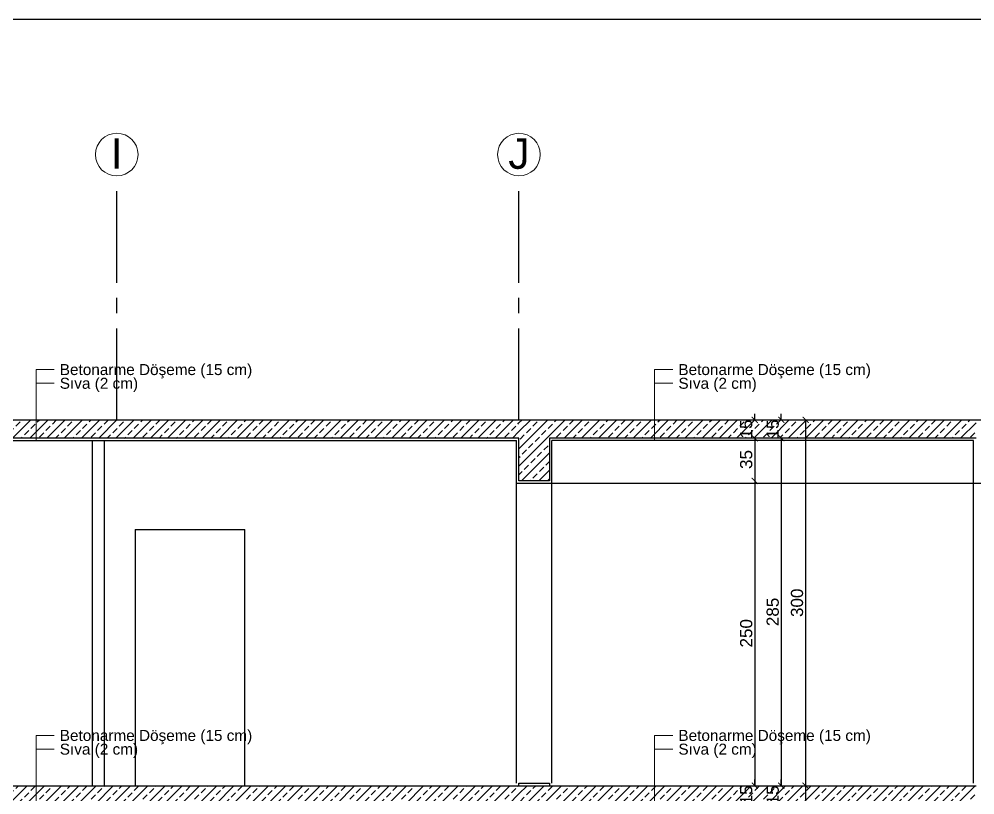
# Model space of a CAD drawing. Header units: millimetres. Extents: x 2232 to 85269, y -3593 to 5869.
# Drawn here: x 77981 to 78765, y 5233 to 5869 of the extents above; entities that cross this region are included whole.
import ezdxf

# ---------------------------------------------------------------- set-up
doc = ezdxf.new("R2010")
doc.units = ezdxf.units.MM
doc.linetypes.add('CENTER2', pattern=[112.5, 75, -12.5, 12.5, -12.5])
doc.linetypes.add('DASHDOT2', pattern=[12.7, 6.35, -3.175, 0, -3.175])
for name, color, linetype, lineweight in [('aks', 251, 'DASHDOT2', 35), ('ölçü iç', 170, 'Continuous', 9), ('ÖLÇÜ İÇ', 7, 'Continuous', 9)]:
    doc.layers.add(name, color=color, linetype=linetype, lineweight=lineweight)
doc.layers.add('Standart', color=7, linetype='Continuous')
doc.styles.add('arial_1_18', font='arial.ttf', dxfattribs={"height": 0.2})
doc.styles.get("Standard").update_dxf_attribs({"font": 'arial.ttf'})
doc.dimstyles.new('zulay iç ölçü', dxfattribs={"dimtxt": 10, "dimasz": 5, "dimexe": 0.18, "dimexo": 0, "dimgap": 2, "dimtad": 3, "dimdec": 0, "dimzin": 0, "dimdsep": 46, "dimtxsty": 'Standard', "dimblk": 'ARCHTICK', "dimcen": 0.09, "dimse1": 1, "dimse2": 1, "dimadec": 0, "dimazin": 0, "dimtfac": 1, "dimtdec": 0, "dimtix": 1, "dimtofl": 0, "dimtmove": 0, "dimatfit": 3, "dimldrblk": 'ARCHTICK', "dimfxl": 1, "dimtolj": 1, "dimtzin": 0, "dimarcsym": 0})
pattern_1 = [(45, (0, 0), (-7.071068, 7.071068), []), (45, (7.071, 0), (-7.071068, 7.071068), [5, -2.5])]

# ---------------------------------------------------------------- blocks, each defined once
blk = doc.blocks.new('IDE936Entity11004')
at = {"layer": 'Standart', "color": 173, "linetype": 'Continuous', "lineweight": 5}
for points in [[(2551.29, 1391.25), (2551.29, 1333)], [(2551.29, 1391.25), (2566.29, 1391.25)], [(2551.29, 1380), (2566.29, 1380)]]:
    blk.add_lwpolyline(points, dxfattribs=at)
at = {"layer": 'Standart', "color": 173, "linetype": 'Continuous', "lineweight": 5, "style": 'arial_1_18'}
for s, p in [('Betonarme Döşeme (15 cm)', (2570.79, 1386.75)), ('Sıva (2 cm)', (2570.79, 1375.5))]:
    blk.add_text(s, height=9, dxfattribs=at).set_placement(p)
blk = doc.blocks.new('IDE936Entity11005')
at = {"layer": 'Standart', "color": 173, "linetype": 'Continuous', "lineweight": 5}
for points in [[(2043.79, 1391.25), (2043.79, 1333)], [(2043.79, 1391.25), (2058.79, 1391.25)], [(2043.79, 1380), (2058.79, 1380)]]:
    blk.add_lwpolyline(points, dxfattribs=at)
at = {"layer": 'Standart', "color": 173, "linetype": 'Continuous', "lineweight": 5, "style": 'arial_1_18'}
for s, p in [('Betonarme Döşeme (15 cm)', (2063.29, 1386.75)), ('Sıva (2 cm)', (2063.29, 1375.5))]:
    blk.add_text(s, height=9, dxfattribs=at).set_placement(p)
blk = doc.blocks.new('IDE936Entity11012')
at = {"layer": 'Standart', "color": 173, "linetype": 'Continuous', "lineweight": 5}
for points in [[(2551.29, 1091.25), (2551.29, 1033)], [(2551.29, 1091.25), (2566.29, 1091.25)], [(2551.29, 1080), (2566.29, 1080)]]:
    blk.add_lwpolyline(points, dxfattribs=at)
at = {"layer": 'Standart', "color": 173, "linetype": 'Continuous', "lineweight": 5, "style": 'arial_1_18'}
for s, p in [('Betonarme Döşeme (15 cm)', (2570.79, 1086.75)), ('Sıva (2 cm)', (2570.79, 1075.5))]:
    blk.add_text(s, height=9, dxfattribs=at).set_placement(p)
blk = doc.blocks.new('IDE936Entity11013')
at = {"layer": 'Standart', "color": 173, "linetype": 'Continuous', "lineweight": 5}
for points in [[(2043.79, 1091.25), (2043.79, 1033)], [(2043.79, 1091.25), (2058.79, 1091.25)], [(2043.79, 1080), (2058.79, 1080)]]:
    blk.add_lwpolyline(points, dxfattribs=at)
at = {"layer": 'Standart', "color": 173, "linetype": 'Continuous', "lineweight": 5, "style": 'arial_1_18'}
for s, p in [('Betonarme Döşeme (15 cm)', (2063.29, 1086.75)), ('Sıva (2 cm)', (2063.29, 1075.5))]:
    blk.add_text(s, height=9, dxfattribs=at).set_placement(p)
blk = doc.blocks.new('IDE936Entity11041')
at = {"layer": 'Standart', "linetype": 'Continuous', "lineweight": -3}
h = blk.add_hatch(dxfattribs=at)
h.set_pattern_fill('ANSI33', color=171, scale=40, style=0)
h.set_pattern_definition(pattern_1)
h.paths.add_polyline_path([(2815, 1335), (2465, 1335), (2465, 1350), (2815, 1350)])
blk = doc.blocks.new('IDE936Entity11042')
at = {"layer": 'Standart', "linetype": 'Continuous', "lineweight": -3}
h = blk.add_hatch(dxfattribs=at)
h.set_pattern_fill('ANSI33', color=171, scale=40, style=0)
h.set_pattern_definition(pattern_1)
h.paths.add_polyline_path([(2440, 1335), (1825, 1335), (1825, 1350), (2440, 1350)])
blk = doc.blocks.new('IDE936Entity11052')
at = {"layer": 'Standart', "linetype": 'Continuous', "lineweight": -3}
h = blk.add_hatch(dxfattribs=at)
h.set_pattern_fill('ANSI33', color=171, scale=40, style=0)
h.set_pattern_definition(pattern_1)
h.paths.add_polyline_path([(2465, 1300), (2440, 1300), (2440, 1350), (2465, 1350)])
blk = doc.blocks.new('IDE936Entity11057')
at = {"layer": 'Standart', "linetype": 'Continuous', "lineweight": -3}
h = blk.add_hatch(dxfattribs=at)
h.set_pattern_fill('ANSI33', color=171, scale=40, style=0)
h.set_pattern_definition(pattern_1)
h.paths.add_polyline_path([(2815, 1035), (2465, 1035), (2465, 1050), (2815, 1050)])
blk = doc.blocks.new('IDE936Entity11058')
at = {"layer": 'Standart', "linetype": 'Continuous', "lineweight": -3}
h = blk.add_hatch(dxfattribs=at)
h.set_pattern_fill('ANSI33', color=171, scale=40, style=0)
h.set_pattern_definition(pattern_1)
h.paths.add_polyline_path([(2440, 1035), (1825, 1035), (1825, 1050), (2440, 1050)])
blk = doc.blocks.new('IDE936Entity11068')
at = {"layer": 'Standart', "linetype": 'Continuous', "lineweight": -3}
h = blk.add_hatch(dxfattribs=at)
h.set_pattern_fill('ANSI33', color=171, scale=40, style=0)
h.set_pattern_definition(pattern_1)
h.paths.add_polyline_path([(2465, 1000), (2440, 1000), (2440, 1050), (2465, 1050)])
blk = doc.blocks.new('IDE936Entity11117')
at = {"layer": 'Standart', "color": 159, "linetype": 'Continuous', "lineweight": -3}
blk.add_lwpolyline([(2467, 1298), (2813, 1298)], dxfattribs=at)
blk = doc.blocks.new('IDE936Entity11122')
at = {"layer": 'Standart', "color": 159, "linetype": 'Continuous', "lineweight": -3}
blk.add_lwpolyline([(2467, 1052), (2467, 1298)], dxfattribs=at)
blk = doc.blocks.new('IDE936Entity11123')
at = {"layer": 'Standart', "color": 159, "linetype": 'Continuous', "lineweight": -3}
blk.add_lwpolyline([(2813, 1052), (2813, 1298)], dxfattribs=at)
blk = doc.blocks.new('IDE936Entity11128')
at = {"layer": 'Standart', "color": 159, "linetype": 'Continuous', "lineweight": -3}
blk.add_lwpolyline([(2090, 1050), (2090, 1333)], dxfattribs=at)
blk = doc.blocks.new('IDE936Entity11129')
at = {"layer": 'Standart', "color": 159, "linetype": 'Continuous', "lineweight": -3}
blk.add_lwpolyline([(2100, 1050), (2100, 1333)], dxfattribs=at)
blk = doc.blocks.new('IDE936Entity11131')
at = {"layer": 'Standart', "color": 159, "linetype": 'Continuous', "lineweight": -3}
blk.add_lwpolyline([(2438, 1052), (2438, 1298)], dxfattribs=at)
blk = doc.blocks.new('IDE936Entity11132')
at = {"layer": 'Standart', "color": 159, "linetype": 'Continuous', "lineweight": -3}
blk.add_lwpolyline([(2125, 1260.05), (2125, 1050.05)], dxfattribs=at)
blk = doc.blocks.new('IDE936Entity11133')
at = {"layer": 'Standart', "color": 159, "linetype": 'Continuous', "lineweight": -3}
blk.add_lwpolyline([(2215, 1050.05), (2215, 1260.05)], dxfattribs=at)
blk = doc.blocks.new('IDE936Entity11141')
at = {"layer": 'Standart', "color": 159, "linetype": 'Continuous', "lineweight": -3}
blk.add_lwpolyline([(2125, 1260.05), (2215, 1260.05)], dxfattribs=at)
blk = doc.blocks.new('IDE936Entity11270')
at = {"layer": 'Standart', "color": 159, "linetype": 'Continuous', "lineweight": -3}
blk.add_lwpolyline([(2815, 1335), (2465, 1335)], dxfattribs=at)
blk = doc.blocks.new('IDE936Entity11271')
at = {"layer": 'Standart', "color": 159, "linetype": 'Continuous', "lineweight": -3}
blk.add_lwpolyline([(2440, 1335), (1825, 1335)], dxfattribs=at)
blk = doc.blocks.new('IDE936Entity11277')
at = {"layer": 'Standart', "color": 159, "linetype": 'Continuous', "lineweight": -3}
blk.add_lwpolyline([(-30, 1350), (3260, 1350)], dxfattribs=at)
blk = doc.blocks.new('IDE936Entity11291')
at = {"layer": 'Standart', "color": 159, "linetype": 'Continuous', "lineweight": -3}
blk.add_lwpolyline([(2440, 1300), (2440, 1335)], dxfattribs=at)
blk = doc.blocks.new('IDE936Entity11292')
at = {"layer": 'Standart', "color": 159, "linetype": 'Continuous', "lineweight": -3}
blk.add_lwpolyline([(2465, 1300), (2440, 1300)], dxfattribs=at)
blk = doc.blocks.new('IDE936Entity11304')
at = {"layer": 'Standart', "color": 159, "linetype": 'Continuous', "lineweight": -3}
blk.add_lwpolyline([(2465, 1050), (2815, 1050)], dxfattribs=at)
blk = doc.blocks.new('IDE936Entity11308')
at = {"layer": 'Standart', "color": 159, "linetype": 'Continuous', "lineweight": -3}
blk.add_lwpolyline([(2440, 1050), (2465, 1050)], dxfattribs=at)
blk = doc.blocks.new('IDE936Entity11491')
at = {"layer": 'Standart', "color": 159, "linetype": 'Continuous', "lineweight": -3}
blk.add_lwpolyline([(2465, 1335), (2465, 1300)], dxfattribs=at)
blk = doc.blocks.new('IDE936Entity11562')
at = {"layer": 'Standart', "color": 11, "linetype": 'Continuous', "lineweight": -3}
blk.add_lwpolyline([(2813, 1298), (2813, 1333)], dxfattribs=at)
blk = doc.blocks.new('IDE936Entity11563')
at = {"layer": 'Standart', "color": 11, "linetype": 'Continuous', "lineweight": -3}
blk.add_lwpolyline([(2813, 1333), (2467, 1333)], dxfattribs=at)
blk = doc.blocks.new('IDE936Entity11564')
at = {"layer": 'Standart', "color": 11, "linetype": 'Continuous', "lineweight": -3}
blk.add_lwpolyline([(2467, 1298), (2467, 1333)], dxfattribs=at)
blk = doc.blocks.new('IDE936Entity11565')
at = {"layer": 'Standart', "color": 11, "linetype": 'Continuous', "lineweight": -3}
blk.add_lwpolyline([(2438, 1298), (2438, 1333)], dxfattribs=at)
blk = doc.blocks.new('IDE936Entity11566')
at = {"layer": 'Standart', "color": 11, "linetype": 'Continuous', "lineweight": -3}
blk.add_lwpolyline([(1827, 1333), (2090, 1333)], dxfattribs=at)
blk = doc.blocks.new('IDE936Entity11592')
at = {"layer": 'Standart', "color": 11, "linetype": 'Continuous', "lineweight": -3}
blk.add_lwpolyline([(2440, 1050), (2440, 1052)], dxfattribs=at)
blk = doc.blocks.new('IDE936Entity11593')
at = {"layer": 'Standart', "color": 11, "linetype": 'Continuous', "lineweight": -3}
blk.add_lwpolyline([(2440, 1052), (2465, 1052)], dxfattribs=at)
blk = doc.blocks.new('IDE936Entity11594')
at = {"layer": 'Standart', "color": 11, "linetype": 'Continuous', "lineweight": -3}
blk.add_lwpolyline([(2465, 1052), (2465, 1050)], dxfattribs=at)
blk = doc.blocks.new('IDE936Entity11820')
at = {"layer": 'Standart', "color": 159, "linetype": 'Continuous', "lineweight": -3}
blk.add_lwpolyline([(1905, 1050.05), (2090, 1050)], dxfattribs=at)
blk = doc.blocks.new('IDE936Entity11821')
at = {"layer": 'Standart', "color": 159, "linetype": 'Continuous', "lineweight": -3}
blk.add_lwpolyline([(2090, 1050), (2100, 1050)], dxfattribs=at)
blk = doc.blocks.new('IDE936Entity11822')
at = {"layer": 'Standart', "color": 159, "linetype": 'Continuous', "lineweight": -3}
blk.add_lwpolyline([(2100, 1050), (2125, 1050.05)], dxfattribs=at)
blk = doc.blocks.new('IDE936Entity11823')
at = {"layer": 'Standart', "color": 159, "linetype": 'Continuous', "lineweight": -3}
blk.add_lwpolyline([(2125, 1050.05), (2215, 1050.05)], dxfattribs=at)
blk = doc.blocks.new('IDE936Entity11824')
at = {"layer": 'Standart', "color": 159, "linetype": 'Continuous', "lineweight": -3}
blk.add_lwpolyline([(2215, 1050.05), (2440, 1050)], dxfattribs=at)
blk = doc.blocks.new('IDE936Entity11894')
at = {"layer": 'Standart', "color": 11, "linetype": 'Continuous', "lineweight": -3}
blk.add_lwpolyline([(2813, 1298), (2842, 1298)], dxfattribs=at)
blk = doc.blocks.new('IDE936Entity11895')
at = {"layer": 'Standart', "color": 11, "linetype": 'Continuous', "lineweight": -3}
blk.add_lwpolyline([(2438, 1298), (2467, 1298)], dxfattribs=at)
blk = doc.blocks.new('IDE936Entity11896')
at = {"layer": 'Standart', "color": 11, "linetype": 'Continuous', "lineweight": -3}
blk.add_lwpolyline([(2090, 1333), (2100, 1333)], dxfattribs=at)
blk = doc.blocks.new('IDE936Entity11897')
at = {"layer": 'Standart', "color": 11, "linetype": 'Continuous', "lineweight": -3}
blk.add_lwpolyline([(2100, 1333), (2438, 1333)], dxfattribs=at)
blk = doc.blocks.new('_ArchTick')
at = {"color": 0, "linetype": 'ByBlock', "const_width": 0.15}
blk.add_lwpolyline([(-0.5, -0.5), (0.5, 0.5)], dxfattribs=at)
blk = doc.blocks.new('*D2435')
at = {"layer": 'Defpoints', "color": 0, "transparency": 16777216}
for p in [(661197.5, -126478.54), (661197.5, -126493.54), (661204.5, -126493.54)]:
    blk.add_point(p, dxfattribs=at)
at = {"layer": 'ÖLÇÜ İÇ', "color": 0, "lineweight": -2, "transparency": 16777216}
for p, q in [((661204.5, -126478.54), (661204.5, -126473.54)), ((661204.5, -126493.54), (661204.5, -126498.54))]:
    blk.add_line(p, q, dxfattribs=at)
at = {"layer": 'ÖLÇÜ İÇ', "color": 0, "lineweight": -2, "transparency": 16777216, "xscale": 5, "yscale": 5, "zscale": 5}
for p, rotation in [((661204.5, -126478.54), 270), ((661204.5, -126493.54), 90)]:
    blk.add_blockref('_ArchTick', p, dxfattribs=dict(at, rotation=rotation))
at = {"layer": 'ÖLÇÜ İÇ', "color": 0, "transparency": 16777216, "insert": (661197.5, -126486.04), "char_height": 10, "attachment_point": 5, "rotation": 90}
blk.add_mtext('\\A1;15', dxfattribs=at)
blk = doc.blocks.new('*D2436')
at = {"layer": 'Defpoints', "color": 0, "transparency": 16777216}
for p in [(661197.5, -126493.54), (661177.16, -126528.54), (661204.5, -126528.54)]:
    blk.add_point(p, dxfattribs=at)
at = {"layer": 'ÖLÇÜ İÇ', "color": 0, "lineweight": -2, "transparency": 16777216}
blk.add_line((661204.5, -126493.54), (661204.5, -126528.54), dxfattribs=at)
at = {"layer": 'ÖLÇÜ İÇ', "color": 0, "lineweight": -2, "transparency": 16777216, "xscale": 5, "yscale": 5, "zscale": 5}
for p, rotation in [((661204.5, -126493.54), 90), ((661204.5, -126528.54), 270)]:
    blk.add_blockref('_ArchTick', p, dxfattribs=dict(at, rotation=rotation))
at = {"layer": 'ÖLÇÜ İÇ', "color": 0, "transparency": 16777216, "insert": (661197.5, -126511.04), "char_height": 10, "attachment_point": 5, "rotation": 90}
blk.add_mtext('\\A1;35', dxfattribs=at)
blk = doc.blocks.new('*D2437')
at = {"layer": 'Defpoints', "color": 0, "transparency": 16777216}
for p in [(661177.16, -126528.54), (661187, -126778.54), (661204.5, -126778.54)]:
    blk.add_point(p, dxfattribs=at)
at = {"layer": 'ÖLÇÜ İÇ', "color": 0, "lineweight": -2, "transparency": 16777216}
blk.add_line((661204.5, -126528.54), (661204.5, -126778.54), dxfattribs=at)
at = {"layer": 'ÖLÇÜ İÇ', "color": 0, "lineweight": -2, "transparency": 16777216, "xscale": 5, "yscale": 5, "zscale": 5}
for p, rotation in [((661204.5, -126528.54), 90), ((661204.5, -126778.54), 270)]:
    blk.add_blockref('_ArchTick', p, dxfattribs=dict(at, rotation=rotation))
at = {"layer": 'ÖLÇÜ İÇ', "color": 0, "transparency": 16777216, "insert": (661197.5, -126653.54), "char_height": 10, "attachment_point": 5, "rotation": 90}
blk.add_mtext('\\A1;250', dxfattribs=at)
blk = doc.blocks.new('*D2438')
at = {"layer": 'Defpoints', "color": 0, "transparency": 16777216}
for p in [(661246.19, -126478.54), (661246.19, -126778.54), (661246.19, -126778.54)]:
    blk.add_point(p, dxfattribs=at)
at = {"layer": 'ÖLÇÜ İÇ', "color": 0, "lineweight": -2, "transparency": 16777216}
blk.add_line((661246.19, -126478.54), (661246.19, -126778.54), dxfattribs=at)
at = {"layer": 'ÖLÇÜ İÇ', "color": 0, "lineweight": -2, "transparency": 16777216, "xscale": 5, "yscale": 5, "zscale": 5}
for p, rotation in [((661246.19, -126478.54), 90), ((661246.19, -126778.54), 270)]:
    blk.add_blockref('_ArchTick', p, dxfattribs=dict(at, rotation=rotation))
at = {"layer": 'ÖLÇÜ İÇ', "color": 0, "transparency": 16777216, "insert": (661239.19, -126628.54), "char_height": 10, "attachment_point": 5, "rotation": 90}
blk.add_mtext('\\A1;300', dxfattribs=at)
blk = doc.blocks.new('*D2439')
at = {"layer": 'Defpoints', "color": 0, "transparency": 16777216}
for p in [(661220.99, -126478.54), (661178.88, -126493.54), (661226.24, -126493.54)]:
    blk.add_point(p, dxfattribs=at)
at = {"layer": 'ÖLÇÜ İÇ', "color": 0, "lineweight": -2, "transparency": 16777216}
for p, q in [((661226.24, -126478.54), (661226.24, -126473.54)), ((661226.24, -126493.54), (661226.24, -126498.54))]:
    blk.add_line(p, q, dxfattribs=at)
at = {"layer": 'ÖLÇÜ İÇ', "color": 0, "lineweight": -2, "transparency": 16777216, "xscale": 5, "yscale": 5, "zscale": 5}
for p, rotation in [((661226.24, -126478.54), 270), ((661226.24, -126493.54), 90)]:
    blk.add_blockref('_ArchTick', p, dxfattribs=dict(at, rotation=rotation))
at = {"layer": 'ÖLÇÜ İÇ', "color": 0, "transparency": 16777216, "insert": (661219.24, -126486.04), "char_height": 10, "attachment_point": 5, "rotation": 90}
blk.add_mtext('\\A1;15', dxfattribs=at)
blk = doc.blocks.new('*D2440')
at = {"layer": 'Defpoints', "color": 0, "transparency": 16777216}
for p in [(661178.88, -126493.54), (661226.24, -126778.54), (661226.24, -126778.54)]:
    blk.add_point(p, dxfattribs=at)
at = {"layer": 'ÖLÇÜ İÇ', "color": 0, "lineweight": -2, "transparency": 16777216}
blk.add_line((661226.24, -126493.54), (661226.24, -126778.54), dxfattribs=at)
at = {"layer": 'ÖLÇÜ İÇ', "color": 0, "lineweight": -2, "transparency": 16777216, "xscale": 5, "yscale": 5, "zscale": 5}
for p, rotation in [((661226.24, -126493.54), 90), ((661226.24, -126778.54), 270)]:
    blk.add_blockref('_ArchTick', p, dxfattribs=dict(at, rotation=rotation))
at = {"layer": 'ÖLÇÜ İÇ', "color": 0, "transparency": 16777216, "insert": (661219.24, -126636.04), "char_height": 10, "attachment_point": 5, "rotation": 90}
blk.add_mtext('\\A1;285', dxfattribs=at)
blk = doc.blocks.new('*D2441')
at = {"layer": 'Defpoints', "color": 0, "transparency": 16777216}
for p in [(661197.5, -126778.54), (661197.5, -126793.54), (661204.5, -126793.54)]:
    blk.add_point(p, dxfattribs=at)
at = {"layer": 'ÖLÇÜ İÇ', "color": 0, "lineweight": -2, "transparency": 16777216}
for p, q in [((661204.5, -126778.54), (661204.5, -126773.54)), ((661204.5, -126793.54), (661204.5, -126798.54))]:
    blk.add_line(p, q, dxfattribs=at)
at = {"layer": 'ÖLÇÜ İÇ', "color": 0, "lineweight": -2, "transparency": 16777216, "xscale": 5, "yscale": 5, "zscale": 5}
for p, rotation in [((661204.5, -126778.54), 270), ((661204.5, -126793.54), 90)]:
    blk.add_blockref('_ArchTick', p, dxfattribs=dict(at, rotation=rotation))
at = {"layer": 'ÖLÇÜ İÇ', "color": 0, "transparency": 16777216, "insert": (661197.5, -126786.04), "char_height": 10, "attachment_point": 5, "rotation": 90}
blk.add_mtext('\\A1;15', dxfattribs=at)
blk = doc.blocks.new('*D2444')
at = {"layer": 'Defpoints', "color": 0, "transparency": 16777216}
for p in [(661246.19, -126778.54), (661246.19, -127078.54), (661246.19, -127078.54)]:
    blk.add_point(p, dxfattribs=at)
at = {"layer": 'ÖLÇÜ İÇ', "color": 0, "lineweight": -2, "transparency": 16777216}
blk.add_line((661246.19, -126778.54), (661246.19, -127078.54), dxfattribs=at)
at = {"layer": 'ÖLÇÜ İÇ', "color": 0, "lineweight": -2, "transparency": 16777216, "xscale": 5, "yscale": 5, "zscale": 5}
for p, rotation in [((661246.19, -126778.54), 90), ((661246.19, -127078.54), 270)]:
    blk.add_blockref('_ArchTick', p, dxfattribs=dict(at, rotation=rotation))
at = {"layer": 'ÖLÇÜ İÇ', "color": 0, "transparency": 16777216, "insert": (661239.19, -126928.54), "char_height": 10, "attachment_point": 5, "rotation": 90}
blk.add_mtext('\\A1;300', dxfattribs=at)
blk = doc.blocks.new('*D2445')
at = {"layer": 'Defpoints', "color": 0, "transparency": 16777216}
for p in [(661220.99, -126478.54), (661178.88, -126493.54), (661226.24, -126493.54)]:
    blk.add_point(p, dxfattribs=at)
at = {"layer": 'ÖLÇÜ İÇ', "color": 0, "lineweight": -2, "transparency": 16777216}
for p, q in [((661226.24, -126478.54), (661226.24, -126473.54)), ((661226.24, -126493.54), (661226.24, -126498.54))]:
    blk.add_line(p, q, dxfattribs=at)
at = {"layer": 'ÖLÇÜ İÇ', "color": 0, "lineweight": -2, "transparency": 16777216, "xscale": 5, "yscale": 5, "zscale": 5}
for p, rotation in [((661226.24, -126478.54), 270), ((661226.24, -126493.54), 90)]:
    blk.add_blockref('_ArchTick', p, dxfattribs=dict(at, rotation=rotation))
at = {"layer": 'ÖLÇÜ İÇ', "color": 0, "transparency": 16777216, "insert": (661219.24, -126486.04), "char_height": 10, "attachment_point": 5, "rotation": 90}
blk.add_mtext('\\A1;15', dxfattribs=at)
blk = doc.blocks.new('*D2446')
at = {"layer": 'Defpoints', "color": 0, "transparency": 16777216}
for p in [(661178.88, -126493.54), (661226.24, -126778.54), (661226.24, -126778.54)]:
    blk.add_point(p, dxfattribs=at)
at = {"layer": 'ÖLÇÜ İÇ', "color": 0, "lineweight": -2, "transparency": 16777216}
blk.add_line((661226.24, -126493.54), (661226.24, -126778.54), dxfattribs=at)
at = {"layer": 'ÖLÇÜ İÇ', "color": 0, "lineweight": -2, "transparency": 16777216, "xscale": 5, "yscale": 5, "zscale": 5}
for p, rotation in [((661226.24, -126493.54), 90), ((661226.24, -126778.54), 270)]:
    blk.add_blockref('_ArchTick', p, dxfattribs=dict(at, rotation=rotation))
at = {"layer": 'ÖLÇÜ İÇ', "color": 0, "transparency": 16777216, "insert": (661219.24, -126636.04), "char_height": 10, "attachment_point": 5, "rotation": 90}
blk.add_mtext('\\A1;285', dxfattribs=at)
blk = doc.blocks.new('*D2451')
at = {"layer": 'Defpoints', "color": 0, "transparency": 16777216}
for p in [(661220.99, -126478.54), (661178.88, -126493.54), (661226.24, -126493.54)]:
    blk.add_point(p, dxfattribs=at)
at = {"layer": 'ÖLÇÜ İÇ', "color": 0, "lineweight": -2, "transparency": 16777216}
for p, q in [((661226.24, -126478.54), (661226.24, -126473.54)), ((661226.24, -126493.54), (661226.24, -126498.54))]:
    blk.add_line(p, q, dxfattribs=at)
at = {"layer": 'ÖLÇÜ İÇ', "color": 0, "lineweight": -2, "transparency": 16777216, "xscale": 5, "yscale": 5, "zscale": 5}
for p, rotation in [((661226.24, -126478.54), 270), ((661226.24, -126493.54), 90)]:
    blk.add_blockref('_ArchTick', p, dxfattribs=dict(at, rotation=rotation))
at = {"layer": 'ÖLÇÜ İÇ', "color": 0, "transparency": 16777216, "insert": (661219.24, -126486.04), "char_height": 10, "attachment_point": 5, "rotation": 90}
blk.add_mtext('\\A1;15', dxfattribs=at)
blk = doc.blocks.new('*D2452')
at = {"layer": 'Defpoints', "color": 0, "transparency": 16777216}
for p in [(661178.88, -126493.54), (661226.24, -126778.54), (661226.24, -126778.54)]:
    blk.add_point(p, dxfattribs=at)
at = {"layer": 'ÖLÇÜ İÇ', "color": 0, "lineweight": -2, "transparency": 16777216}
blk.add_line((661226.24, -126493.54), (661226.24, -126778.54), dxfattribs=at)
at = {"layer": 'ÖLÇÜ İÇ', "color": 0, "lineweight": -2, "transparency": 16777216, "xscale": 5, "yscale": 5, "zscale": 5}
for p, rotation in [((661226.24, -126493.54), 90), ((661226.24, -126778.54), 270)]:
    blk.add_blockref('_ArchTick', p, dxfattribs=dict(at, rotation=rotation))
at = {"layer": 'ÖLÇÜ İÇ', "color": 0, "transparency": 16777216, "insert": (661219.24, -126636.04), "char_height": 10, "attachment_point": 5, "rotation": 90}
blk.add_mtext('\\A1;285', dxfattribs=at)
blk = doc.blocks.new('*D2454')
at = {"layer": 'Defpoints', "color": 0, "transparency": 16777216}
for p in [(661220.99, -126478.54), (661178.88, -126493.54), (661226.24, -126493.54)]:
    blk.add_point(p, dxfattribs=at)
at = {"layer": 'ÖLÇÜ İÇ', "color": 0, "lineweight": -2, "transparency": 16777216}
for p, q in [((661226.24, -126478.54), (661226.24, -126473.54)), ((661226.24, -126493.54), (661226.24, -126498.54))]:
    blk.add_line(p, q, dxfattribs=at)
at = {"layer": 'ÖLÇÜ İÇ', "color": 0, "lineweight": -2, "transparency": 16777216, "xscale": 5, "yscale": 5, "zscale": 5}
for p, rotation in [((661226.24, -126478.54), 270), ((661226.24, -126493.54), 90)]:
    blk.add_blockref('_ArchTick', p, dxfattribs=dict(at, rotation=rotation))
at = {"layer": 'ÖLÇÜ İÇ', "color": 0, "transparency": 16777216, "insert": (661219.24, -126486.04), "char_height": 10, "attachment_point": 5, "rotation": 90}
blk.add_mtext('\\A1;15', dxfattribs=at)
blk = doc.blocks.new('*D2455')
at = {"layer": 'Defpoints', "color": 0, "transparency": 16777216}
for p in [(661178.88, -126493.54), (661226.24, -126778.54), (661226.24, -126778.54)]:
    blk.add_point(p, dxfattribs=at)
at = {"layer": 'ÖLÇÜ İÇ', "color": 0, "lineweight": -2, "transparency": 16777216}
blk.add_line((661226.24, -126493.54), (661226.24, -126778.54), dxfattribs=at)
at = {"layer": 'ÖLÇÜ İÇ', "color": 0, "lineweight": -2, "transparency": 16777216, "xscale": 5, "yscale": 5, "zscale": 5}
for p, rotation in [((661226.24, -126493.54), 90), ((661226.24, -126778.54), 270)]:
    blk.add_blockref('_ArchTick', p, dxfattribs=dict(at, rotation=rotation))
at = {"layer": 'ÖLÇÜ İÇ', "color": 0, "transparency": 16777216, "insert": (661219.24, -126636.04), "char_height": 10, "attachment_point": 5, "rotation": 90}
blk.add_mtext('\\A1;285', dxfattribs=at)
blk = doc.blocks.new('*D2456')
at = {"layer": 'Defpoints', "color": 0, "transparency": 16777216}
for p in [(661220.99, -126478.54), (661178.88, -126493.54), (661226.24, -126493.54)]:
    blk.add_point(p, dxfattribs=at)
at = {"layer": 'ÖLÇÜ İÇ', "color": 0, "lineweight": -2, "transparency": 16777216}
for p, q in [((661226.24, -126478.54), (661226.24, -126473.54)), ((661226.24, -126493.54), (661226.24, -126498.54))]:
    blk.add_line(p, q, dxfattribs=at)
at = {"layer": 'ÖLÇÜ İÇ', "color": 0, "lineweight": -2, "transparency": 16777216, "xscale": 5, "yscale": 5, "zscale": 5}
for p, rotation in [((661226.24, -126478.54), 270), ((661226.24, -126493.54), 90)]:
    blk.add_blockref('_ArchTick', p, dxfattribs=dict(at, rotation=rotation))
at = {"layer": 'ÖLÇÜ İÇ', "color": 0, "transparency": 16777216, "insert": (661219.24, -126486.04), "char_height": 10, "attachment_point": 5, "rotation": 90}
blk.add_mtext('\\A1;15', dxfattribs=at)
blk = doc.blocks.new('*D2457')
at = {"layer": 'Defpoints', "color": 0, "transparency": 16777216}
for p in [(661178.88, -126493.54), (661226.24, -126778.54), (661226.24, -126778.54)]:
    blk.add_point(p, dxfattribs=at)
at = {"layer": 'ÖLÇÜ İÇ', "color": 0, "lineweight": -2, "transparency": 16777216}
blk.add_line((661226.24, -126493.54), (661226.24, -126778.54), dxfattribs=at)
at = {"layer": 'ÖLÇÜ İÇ', "color": 0, "lineweight": -2, "transparency": 16777216, "xscale": 5, "yscale": 5, "zscale": 5}
for p, rotation in [((661226.24, -126493.54), 90), ((661226.24, -126778.54), 270)]:
    blk.add_blockref('_ArchTick', p, dxfattribs=dict(at, rotation=rotation))
at = {"layer": 'ÖLÇÜ İÇ', "color": 0, "transparency": 16777216, "insert": (661219.24, -126636.04), "char_height": 10, "attachment_point": 5, "rotation": 90}
blk.add_mtext('\\A1;285', dxfattribs=at)
blk = doc.blocks.new('*D2458')
at = {"layer": 'Defpoints', "color": 0, "transparency": 16777216}
for p in [(661220.99, -126478.54), (661178.88, -126493.54), (661226.24, -126493.54)]:
    blk.add_point(p, dxfattribs=at)
at = {"layer": 'ÖLÇÜ İÇ', "color": 0, "lineweight": -2, "transparency": 16777216}
for p, q in [((661226.24, -126478.54), (661226.24, -126473.54)), ((661226.24, -126493.54), (661226.24, -126498.54))]:
    blk.add_line(p, q, dxfattribs=at)
at = {"layer": 'ÖLÇÜ İÇ', "color": 0, "lineweight": -2, "transparency": 16777216, "xscale": 5, "yscale": 5, "zscale": 5}
for p, rotation in [((661226.24, -126478.54), 270), ((661226.24, -126493.54), 90)]:
    blk.add_blockref('_ArchTick', p, dxfattribs=dict(at, rotation=rotation))
at = {"layer": 'ÖLÇÜ İÇ', "color": 0, "transparency": 16777216, "insert": (661219.24, -126486.04), "char_height": 10, "attachment_point": 5, "rotation": 90}
blk.add_mtext('\\A1;15', dxfattribs=at)
blk = doc.blocks.new('*D2459')
at = {"layer": 'Defpoints', "color": 0, "transparency": 16777216}
for p in [(661178.88, -126493.54), (661226.24, -126778.54), (661226.24, -126778.54)]:
    blk.add_point(p, dxfattribs=at)
at = {"layer": 'ÖLÇÜ İÇ', "color": 0, "lineweight": -2, "transparency": 16777216}
blk.add_line((661226.24, -126493.54), (661226.24, -126778.54), dxfattribs=at)
at = {"layer": 'ÖLÇÜ İÇ', "color": 0, "lineweight": -2, "transparency": 16777216, "xscale": 5, "yscale": 5, "zscale": 5}
for p, rotation in [((661226.24, -126493.54), 90), ((661226.24, -126778.54), 270)]:
    blk.add_blockref('_ArchTick', p, dxfattribs=dict(at, rotation=rotation))
at = {"layer": 'ÖLÇÜ İÇ', "color": 0, "transparency": 16777216, "insert": (661219.24, -126636.04), "char_height": 10, "attachment_point": 5, "rotation": 90}
blk.add_mtext('\\A1;285', dxfattribs=at)
blk = doc.blocks.new('*D2460')
at = {"layer": 'Defpoints', "color": 0, "transparency": 16777216}
for p in [(661220.99, -126778.54), (661178.88, -126793.54), (661226.24, -126793.54)]:
    blk.add_point(p, dxfattribs=at)
at = {"layer": 'ÖLÇÜ İÇ', "color": 0, "lineweight": -2, "transparency": 16777216}
for p, q in [((661226.24, -126778.54), (661226.24, -126773.54)), ((661226.24, -126793.54), (661226.24, -126798.54))]:
    blk.add_line(p, q, dxfattribs=at)
at = {"layer": 'ÖLÇÜ İÇ', "color": 0, "lineweight": -2, "transparency": 16777216, "xscale": 5, "yscale": 5, "zscale": 5}
for p, rotation in [((661226.24, -126778.54), 270), ((661226.24, -126793.54), 90)]:
    blk.add_blockref('_ArchTick', p, dxfattribs=dict(at, rotation=rotation))
at = {"layer": 'ÖLÇÜ İÇ', "color": 0, "transparency": 16777216, "insert": (661219.24, -126786.04), "char_height": 10, "attachment_point": 5, "rotation": 90}
blk.add_mtext('\\A1;15', dxfattribs=at)
blk = doc.blocks.new('IDE612Entity5225')
at = {"layer": 'aks', "color": 30, "linetype": 'Continuous', "lineweight": 5}
blk.add_circle((2110, 2875.5), 17.5, dxfattribs=at)
blk = doc.blocks.new('IDE612Entity5226')
at = {"layer": 'aks', "color": 1, "linetype": 'Continuous', "lineweight": 5, "style": 'arial_1_18'}
blk.add_text('I', height=25, dxfattribs=at).set_placement((2105.14, 2863.87))
blk = doc.blocks.new('IDE612Entity5232')
at = {"layer": 'aks', "color": 30, "linetype": 'Continuous', "lineweight": 5}
blk.add_circle((2440, 2875.5), 17.5, dxfattribs=at)
blk = doc.blocks.new('IDE612Entity5233')
at = {"layer": 'aks', "color": 1, "linetype": 'Continuous', "lineweight": 5, "style": 'arial_1_18'}
blk.add_text('J', height=25, dxfattribs=at).set_placement((2431.26, 2863.87))
blk = doc.blocks.new('DFGFDGHN')
at = {"layer": 'ÖLÇÜ İÇ'}
for base, p1, p2, picture, middle in [((661226.24, -126493.54), (661220.99, -126478.54), (661178.88, -126493.54), '*D2439', (661219.24, -126486.04)), ((661226.24, -126493.54), (661220.99, -126478.54), (661178.88, -126493.54), '*D2445', (661219.24, -126486.04)), ((661226.24, -126493.54), (661220.99, -126478.54), (661178.88, -126493.54), '*D2451', (661219.24, -126486.04)), ((661226.24, -126493.54), (661220.99, -126478.54), (661178.88, -126493.54), '*D2454', (661219.24, -126486.04)), ((661226.24, -126493.54), (661220.99, -126478.54), (661178.88, -126493.54), '*D2456', (661219.24, -126486.04)), ((661226.24, -126493.54), (661220.99, -126478.54), (661178.88, -126493.54), '*D2458', (661219.24, -126486.04)), ((661204.5, -126493.54), (661197.5, -126478.54), (661197.5, -126493.54), '*D2435', (661197.5, -126486.04)), ((661246.19, -126778.54), (661246.19, -126478.54), (661246.19, -126778.54), '*D2438', (661239.19, -126628.54)), ((661204.5, -126528.54), (661197.5, -126493.54), (661177.16, -126528.54), '*D2436', (661197.5, -126511.04)), ((661204.5, -126778.54), (661177.16, -126528.54), (661187, -126778.54), '*D2437', (661197.5, -126653.54)), ((661226.24, -126793.54), (661220.99, -126778.54), (661178.88, -126793.54), '*D2460', (661219.24, -126786.04)), ((661204.5, -126793.54), (661197.5, -126778.54), (661197.5, -126793.54), '*D2441', (661197.5, -126786.04)), ((661246.19, -127078.54), (661246.19, -126778.54), (661246.19, -127078.54), '*D2444', (661239.19, -126928.54))]:
    dim = blk.add_linear_dim(base=base, p1=p1, p2=p2, angle=90, dimstyle='zulay iç ölçü', dxfattribs=at)
    dim.commit()
    dim.dimension.update_dxf_attribs({"geometry": picture, "text_midpoint": middle})
for picture in ['*D2440', '*D2446', '*D2452', '*D2455', '*D2457', '*D2459']:
    dim = blk.add_linear_dim(base=(661226.24, -126778.54), p1=(661178.88, -126493.54), p2=(661226.24, -126778.54), angle=90, dimstyle='zulay iç ölçü', override={"dimtmove": 1}, dxfattribs=at)
    dim.commit()
    dim.dimension.update_dxf_attribs({"geometry": picture, "text_midpoint": (661219.24, -126636.04)})

msp = doc.modelspace()

# ---------------------------------------------------------------- linework, layer by layer
msp.add_line((3332.36, 5868.75), (79990.7, 5868.75))
at = {"layer": 'aks', "color": 251, "linetype": 'CENTER2', "lineweight": -3}
for points in [[(78060.79, 5540.14), (78060.79, 5740.14)], [(78390.79, 5540.14), (78390.79, 5740.14)]]:
    msp.add_lwpolyline(points, dxfattribs=at)

# ---------------------------------------------------------------- block references
at = {"layer": 'aks'}
for name in ['IDE612Entity5225', 'IDE612Entity5226', 'IDE612Entity5232', 'IDE612Entity5233']:
    msp.add_blockref(name, (75950.79, 2882.14), dxfattribs=at)
at = {"layer": 'Standart'}
for name in ['IDE936Entity11005', 'IDE936Entity11004', 'IDE936Entity11277', 'IDE936Entity11042', 'IDE936Entity11052', 'IDE936Entity11041', 'IDE936Entity11271', 'IDE936Entity11566', 'IDE936Entity11128', 'IDE936Entity11896', 'IDE936Entity11129', 'IDE936Entity11897', 'IDE936Entity11565', 'IDE936Entity11291', 'IDE936Entity11270', 'IDE936Entity11491', 'IDE936Entity11563', 'IDE936Entity11564', 'IDE936Entity11562', 'IDE936Entity11292', 'IDE936Entity11131', 'IDE936Entity11895', 'IDE936Entity11117', 'IDE936Entity11122', 'IDE936Entity11123', 'IDE936Entity11894', 'IDE936Entity11132', 'IDE936Entity11141', 'IDE936Entity11133', 'IDE936Entity11013', 'IDE936Entity11012', 'IDE936Entity11058', 'IDE936Entity11820', 'IDE936Entity11821', 'IDE936Entity11822', 'IDE936Entity11823', 'IDE936Entity11824', 'IDE936Entity11592', 'IDE936Entity11593', 'IDE936Entity11068', 'IDE936Entity11308', 'IDE936Entity11594', 'IDE936Entity11057', 'IDE936Entity11304']:
    msp.add_blockref(name, (75950.79, 4190.14), dxfattribs=at)
at = {"layer": 'ölçü iç', "lineweight": 30}
msp.add_blockref('DFGFDGHN', (-582620.28, 132018.68), dxfattribs=at)

doc.saveas('drawing.dxf')
